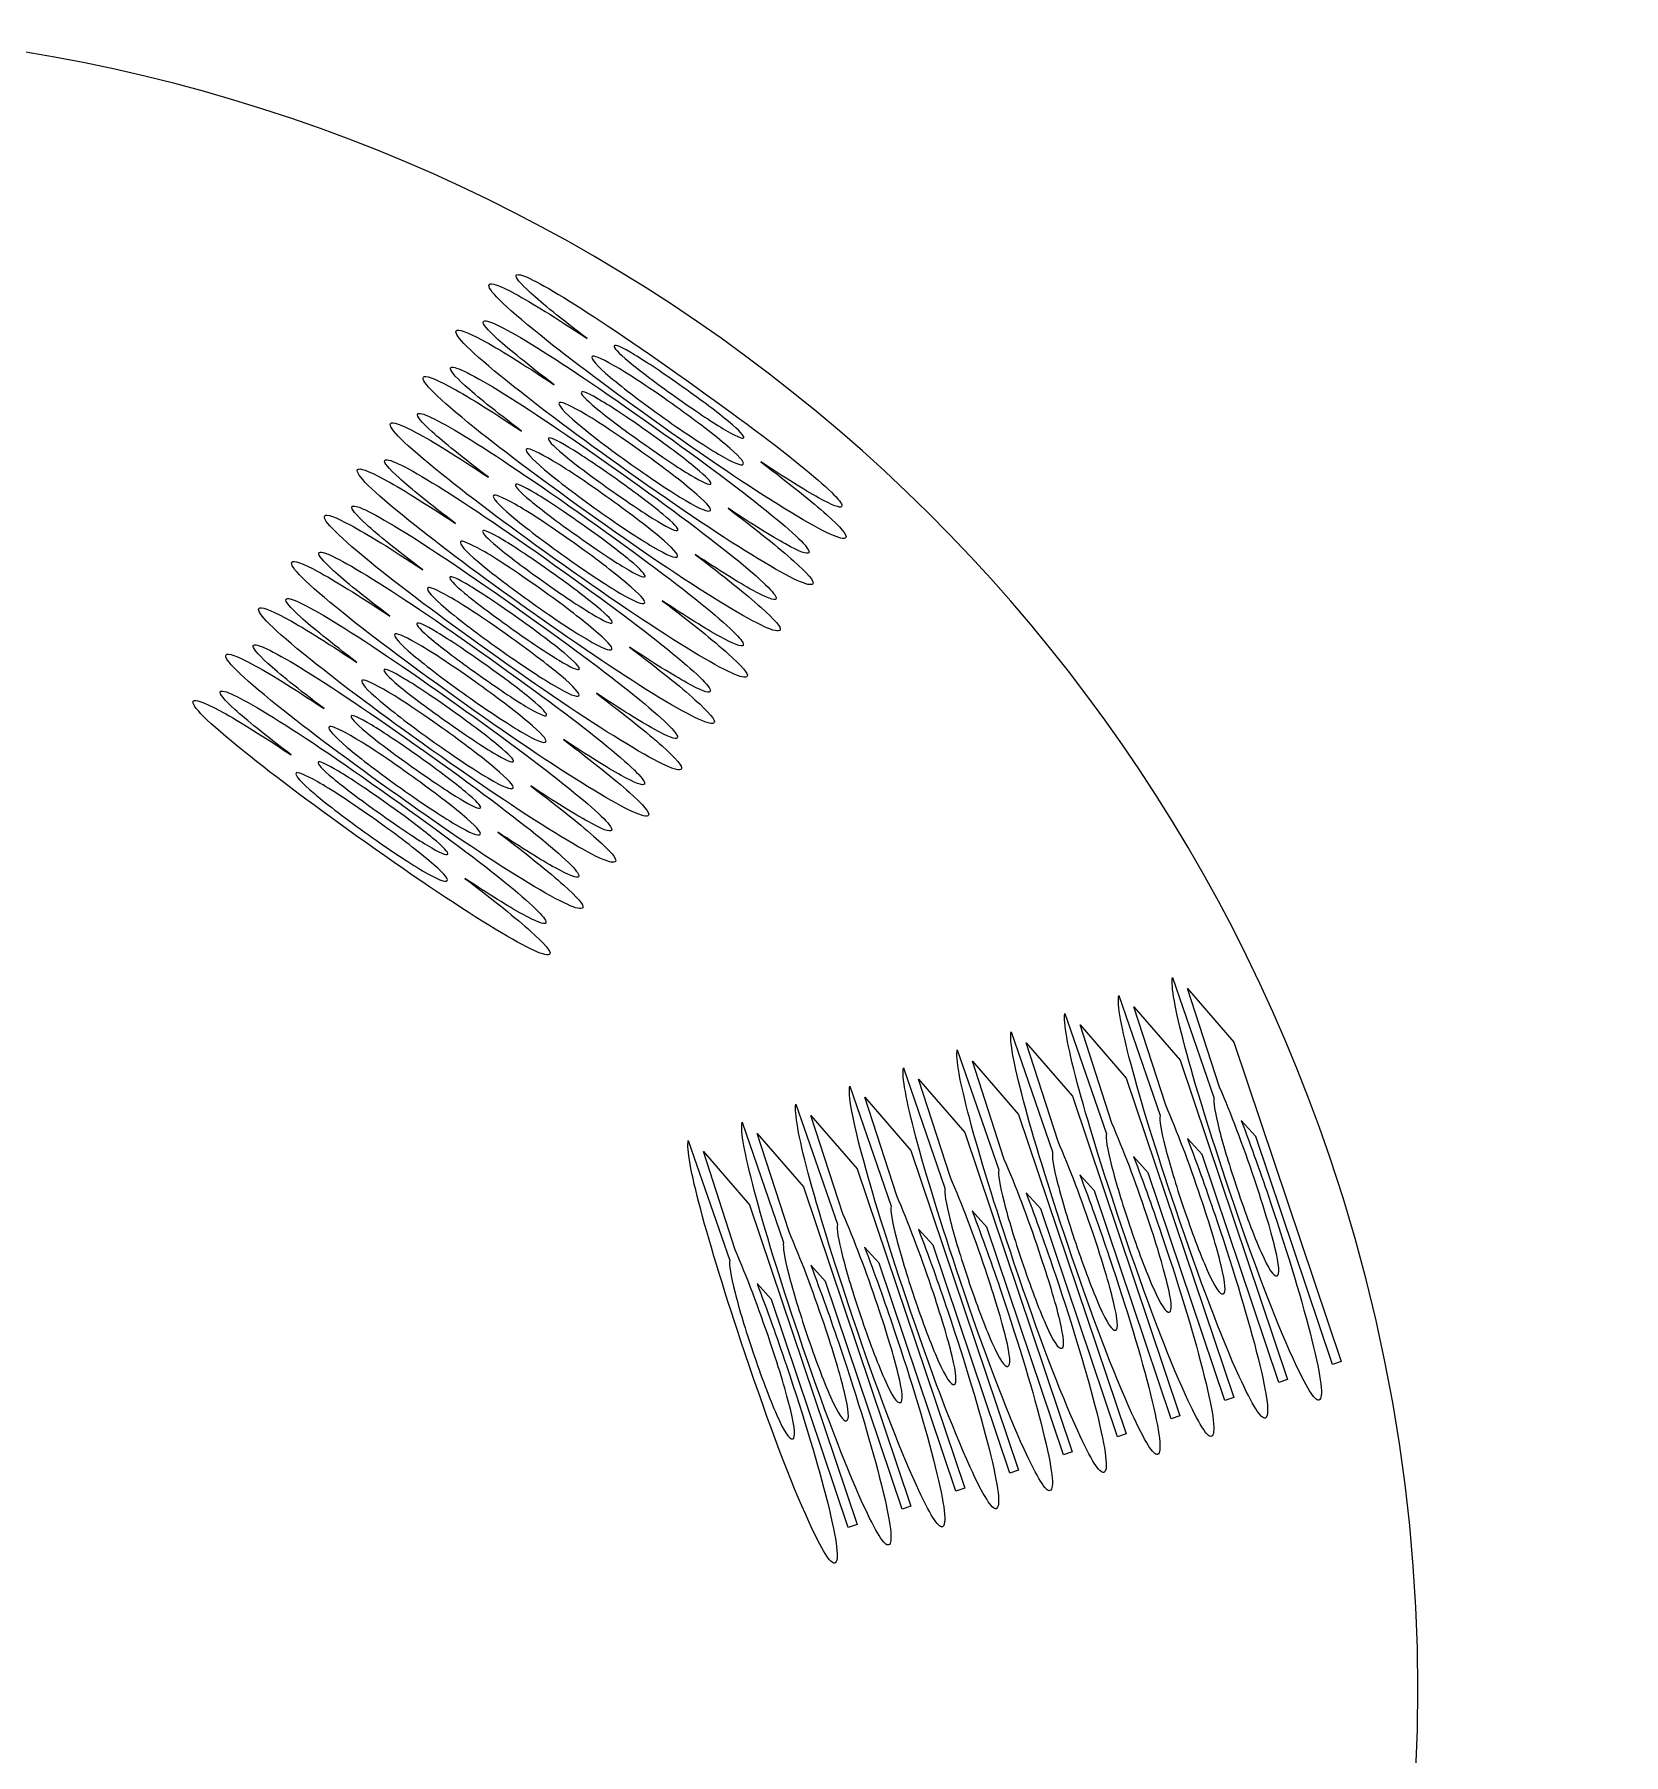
# Model space of a CAD drawing. Extents: x 4.7 to 101.2, y 199.7 to 292.
# Drawn here: x 59.18 to 101.23, y 245.26 to 290.78 of the extents above; entities that cross this region are included whole.
import ezdxf

# ---------------------------------------------------------------- set-up
doc = ezdxf.new("R2010")
doc.units = 0
doc.layers.add('Ebene_1', color=7, linetype='CONTINUOUS')

msp = doc.modelspace()

# ---------------------------------------------------------------- linework, layer by layer
at = {"layer": 'Ebene_1', "color": 7}
for points in [[(73.806387, 282.732845)], [(73.806387, 282.732845)], [(73.937274, 282.253966)], [(73.937274, 282.253966)], [(74.523325, 282.539868)], [(74.523325, 282.539868)], [(72.936162, 281.508306)], [(73.653101, 281.315328)], [(73.06705, 281.029427)], [(72.065937, 280.283766)], [(72.782876, 280.090789)], [(72.196825, 279.804887)], [(71.195713, 279.059227)], [(71.3266, 278.580348)], [(71.912651, 278.86625)], [(70.325488, 277.834687)], [(70.456376, 277.355808)], [(71.042426, 277.64171)], [(69.455263, 276.610148)], [(70.172202, 276.417171)], [(69.586151, 276.131269)], [(68.585038, 275.385608)], [(69.301977, 275.192631)], [(68.715926, 274.906729)], [(67.714814, 274.161069)], [(67.845701, 273.68219)], [(68.431752, 273.968092)], [(66.844589, 272.936529)], [(67.561527, 272.743552)], [(66.975477, 272.45765)], [(65.974364, 271.71199)], [(66.691303, 271.519013)], [(66.105252, 271.233111)], [(89.296504, 265.824207)], [(87.872712, 265.345037)], [(86.44892, 264.865868)], [(85.025128, 264.386698)], [(83.601336, 263.907528)], [(82.177543, 263.428358)], [(80.753751, 262.949188)], [(79.329959, 262.470018)], [(77.906167, 261.990848)], [(76.482375, 261.511679)], [(93.459011, 261.071081)]]:
    msp.add_lwpolyline(points, close=True, dxfattribs=at)
for points in [[(89.296504, 265.824207), (89.296486, 265.824201), (90.394014, 262.647464)], [(89.296486, 265.824201), (90.394014, 262.647464)], [(90.539799, 262.924488), (89.69593, 265.528034), (90.918626, 264.115812), (93.763271, 255.663312), (93.531851, 255.585429), (91.502696, 261.614806), (91.115141, 262.041618)], [(90.539799, 262.924488), (89.69593, 265.528034), (90.918626, 264.115812), (93.763271, 255.663312), (93.531851, 255.585429), (91.502696, 261.614806), (91.115141, 262.041618)], [(87.872694, 265.345031), (88.970222, 262.168294)], [(89.116007, 262.445319), (88.272137, 265.048864), (89.494833, 263.636642), (92.339479, 255.184142), (92.108059, 255.106259), (90.078904, 261.135636), (89.691349, 261.562448)], [(86.448902, 264.865862), (87.54643, 261.689124)], [(87.692214, 261.966149), (86.848345, 264.569694), (88.071041, 263.157472), (90.915686, 254.704972), (90.684267, 254.627089), (88.655111, 260.656466), (88.267557, 261.083278)], [(85.02511, 264.386692), (86.122638, 261.209954)], [(86.268422, 261.486979), (85.424553, 264.090524), (86.647249, 262.678302), (89.491894, 254.225802), (89.260475, 254.147919), (87.231319, 260.177296), (86.843765, 260.604108)], [(83.601318, 263.907522), (84.698845, 260.730784)], [(84.84463, 261.007809), (84.000761, 263.611355), (85.223457, 262.199133), (88.068102, 253.746632), (87.836682, 253.668749), (85.807527, 259.698126), (85.419973, 260.124938)], [(82.177525, 263.428352), (83.275053, 260.251614)], [(83.420838, 260.528639), (82.576969, 263.132185), (83.799665, 261.719963), (86.64431, 253.267462), (86.41289, 253.189579), (84.383735, 259.218956), (83.99618, 259.645768)], [(80.753733, 262.949182), (81.851261, 259.772445)], [(81.997046, 260.049469), (81.153176, 262.653015), (82.375872, 261.240793), (85.220518, 252.788292), (84.989098, 252.710409), (82.959943, 258.739786), (82.572388, 259.166598)], [(79.329941, 262.470012), (80.427469, 259.293275)], [(77.906149, 261.990842), (79.003677, 258.814105)], [(80.573253, 259.570299), (79.729384, 262.173845), (80.95208, 260.761623), (83.796725, 252.309123), (83.565306, 252.23124), (81.53615, 258.260617), (81.148596, 258.687429)], [(76.482357, 261.511673), (77.579884, 258.334935)], [(79.149461, 259.091129), (78.305592, 261.694675), (79.528288, 260.282453), (82.372933, 251.829953), (82.141514, 251.75207), (80.112358, 257.781447), (79.724804, 258.208259)], [(77.725669, 258.61196), (76.8818, 261.215505), (78.104496, 259.803283), (80.949141, 251.350783), (80.717721, 251.2729), (78.688566, 257.302277), (78.301012, 257.729089)]]:
    msp.add_lwpolyline(points, dxfattribs=at)
for points in [[(93.459011, 261.071081), (87.765641, 277.880709), (72.507, 289.60555), (54.79817, 290.778327)], [(72.569366, 282.815607), (71.588951, 283.604803), (71.136768, 284.052906), (71.212816, 284.159918)], [(72.569366, 282.815607), (71.588951, 283.604803), (71.136768, 284.052906), (71.212816, 284.159918)], [(71.212816, 284.159918), (71.254714, 284.218874), (71.485511, 284.136131), (71.905207, 283.911689)], [(71.212816, 284.159918), (71.254714, 284.218874), (71.485511, 284.136131), (71.905207, 283.911689)], [(72.317253, 283.932028), (72.026154, 284.199295), (71.897504, 284.356709), (71.931304, 284.404271)], [(72.317253, 283.932028), (72.026154, 284.199295), (71.897504, 284.356709), (71.931304, 284.404271)], [(71.931304, 284.404271), (71.989044, 284.485519), (72.408548, 284.288429), (73.189817, 283.812999)], [(71.931304, 284.404271), (71.989044, 284.485519), (72.408548, 284.288429), (73.189817, 283.812999)], [(71.905207, 283.911689), (72.325258, 283.687739), (72.958985, 283.294791), (73.806387, 282.732845)], [(71.905207, 283.911689), (72.325258, 283.687739), (72.958985, 283.294791), (73.806387, 282.732845)], [(73.806387, 282.732845), (73.111601, 283.260896), (72.615223, 283.660623), (72.317253, 283.932028)], [(73.806387, 282.732845), (73.111601, 283.260896), (72.615223, 283.660623), (72.317253, 283.932028)], [(73.189817, 283.812999), (73.977606, 283.332936), (75.059651, 282.603866), (76.435955, 281.62579)], [(73.189817, 283.812999), (73.977606, 283.332936), (75.059651, 282.603866), (76.435955, 281.62579)], [(71.447028, 282.707489), (71.155929, 282.974755), (71.02728, 283.13217), (71.06108, 283.179732)], [(71.06108, 283.179732), (71.118819, 283.26098), (71.538324, 283.063889), (72.319592, 282.588459)], [(71.699142, 281.591068), (70.718727, 282.380263), (70.266543, 282.828367), (70.342591, 282.935378)], [(70.342591, 282.935378), (70.384489, 282.994334), (70.615286, 282.911591), (71.034983, 282.687149)], [(71.034983, 282.687149), (71.455034, 282.4632), (72.08876, 282.070252), (72.936162, 281.508306)], [(72.936162, 281.508306), (72.241377, 282.036356), (71.744999, 282.436084), (71.447028, 282.707489)], [(75.772035, 280.422181), (74.467483, 281.349267), (73.399927, 282.147076), (72.569366, 282.815607)], [(75.772035, 280.422181), (74.467483, 281.349267), (73.399927, 282.147076), (72.569366, 282.815607)], [(72.319592, 282.588459), (73.107381, 282.108397), (74.189427, 281.379327), (75.56573, 280.40125)], [(73.937274, 282.253966), (73.896434, 282.196497), (74.056993, 282.014916), (74.418953, 281.709223)], [(73.937274, 282.253966), (73.896434, 282.196497), (74.056993, 282.014916), (74.418953, 281.709223)], [(74.50781, 282.020755), (74.156676, 282.21735), (73.966497, 282.295087), (73.937274, 282.253966)], [(74.50781, 282.020755), (74.156676, 282.21735), (73.966497, 282.295087), (73.937274, 282.253966)], [(74.523325, 282.539868), (74.493752, 282.498254), (74.623976, 282.356871), (74.913998, 282.115719)], [(74.523325, 282.539868), (74.493752, 282.498254), (74.623976, 282.356871), (74.913998, 282.115719)], [(75.060036, 282.300497), (74.730043, 282.499217), (74.55114, 282.579007), (74.523325, 282.539868)], [(75.060036, 282.300497), (74.730043, 282.499217), (74.55114, 282.579007), (74.523325, 282.539868)], [(76.347539, 281.439209), (75.819194, 281.81468), (75.390027, 282.101776), (75.060036, 282.300497)], [(76.347539, 281.439209), (75.819194, 281.81468), (75.390027, 282.101776), (75.060036, 282.300497)], [(69.472366, 281.710839), (69.514264, 281.769795), (69.745061, 281.687052), (70.164758, 281.46261)], [(70.576804, 281.482949), (70.285704, 281.750216), (70.157055, 281.90763), (70.190855, 281.955192)], [(70.190855, 281.955192), (70.248595, 282.03644), (70.668099, 281.83935), (71.449368, 281.36392)], [(76.052064, 281.00273), (75.380219, 281.480179), (74.865468, 281.819521), (74.50781, 282.020755)], [(76.052064, 281.00273), (75.380219, 281.480179), (74.865468, 281.819521), (74.50781, 282.020755)], [(74.913998, 282.115719), (75.210544, 281.869935), (75.616465, 281.563943), (76.131763, 281.197745)], [(74.913998, 282.115719), (75.210544, 281.869935), (75.616465, 281.563943), (76.131763, 281.197745)], [(70.828917, 280.366528), (69.848502, 281.155724), (69.396318, 281.603827), (69.472366, 281.710839)], [(70.164758, 281.46261), (70.584809, 281.23866), (71.218535, 280.845712), (72.065937, 280.283766)], [(72.065937, 280.283766), (71.371152, 280.811817), (70.874774, 281.211544), (70.576804, 281.482949)], [(71.449368, 281.36392), (72.237156, 280.883857), (73.319202, 280.154787), (74.695505, 279.176711)], [(74.901811, 279.197642), (73.597259, 280.124728), (72.529702, 280.922536), (71.699142, 281.591068)], [(73.653101, 281.315328), (73.623527, 281.273714), (73.753752, 281.132331), (74.043773, 280.89118)], [(74.189811, 281.075958), (73.859819, 281.274678), (73.680915, 281.354468), (73.653101, 281.315328)], [(74.418953, 281.709223), (74.78743, 281.398895), (75.261933, 281.037454), (75.84246, 280.6249)], [(74.418953, 281.709223), (74.78743, 281.398895), (75.261933, 281.037454), (75.84246, 280.6249)], [(77.545209, 280.534397), (77.255538, 280.776042), (76.856314, 281.077646), (76.347539, 281.439209)], [(77.545209, 280.534397), (77.255538, 280.776042), (76.856314, 281.077646), (76.347539, 281.439209)], [(76.435955, 281.62579), (77.799214, 280.656983), (78.837066, 279.879538), (79.549509, 279.293454)], [(76.435955, 281.62579), (77.799214, 280.656983), (78.837066, 279.879538), (79.549509, 279.293454)], [(73.06705, 281.029427), (73.026209, 280.971957), (73.186768, 280.790376), (73.548728, 280.484683)], [(73.637586, 280.796216), (73.286451, 280.992811), (73.096273, 281.070548), (73.06705, 281.029427)], [(74.043773, 280.89118), (74.340319, 280.645395), (74.74624, 280.339404), (75.261538, 279.973205)], [(75.477314, 280.21467), (74.94897, 280.59014), (74.519802, 280.877236), (74.189811, 281.075958)], [(77.457062, 279.933799), (77.100924, 280.233865), (76.632591, 280.590175), (76.052064, 281.00273)], [(77.457062, 279.933799), (77.100924, 280.233865), (76.632591, 280.590175), (76.052064, 281.00273)], [(76.131763, 281.197745), (76.653585, 280.826909), (77.079316, 280.541883), (77.408955, 280.342667)], [(76.131763, 281.197745), (76.653585, 280.826909), (77.079316, 280.541883), (77.408955, 280.342667)], [(69.958692, 279.141989), (68.978277, 279.931184), (68.526094, 280.379288), (68.602142, 280.486299)], [(68.602142, 280.486299), (68.644039, 280.545256), (68.874837, 280.462513), (69.294533, 280.23807)], [(69.706579, 280.25841), (69.41548, 280.525676), (69.28683, 280.683091), (69.32063, 280.730653)], [(69.32063, 280.730653), (69.37837, 280.811901), (69.797874, 280.61481), (70.579143, 280.13938)], [(73.548728, 280.484683), (73.917206, 280.174356), (74.391708, 279.812914), (74.972235, 279.40036)], [(75.18184, 279.77819), (74.509994, 280.25564), (73.995243, 280.594982), (73.637586, 280.796216)], [(75.56573, 280.40125), (76.928989, 279.432444), (77.966841, 278.654998), (78.679285, 278.068914)], [(79.204852, 278.124674), (78.318702, 278.659727), (77.17443, 279.425563), (75.772035, 280.422181)], [(79.204852, 278.124674), (78.318702, 278.659727), (77.17443, 279.425563), (75.772035, 280.422181)], [(75.84246, 280.6249), (76.40994, 280.221617), (76.890493, 279.903225), (77.284119, 279.669722)], [(75.84246, 280.6249), (76.40994, 280.221617), (76.890493, 279.903225), (77.284119, 279.669722)], [(77.948306, 280.107012), (77.976119, 280.146149), (77.841753, 280.288611), (77.545209, 280.534397)], [(77.948306, 280.107012), (77.976119, 280.146149), (77.841753, 280.288611), (77.545209, 280.534397)], [(69.294533, 280.23807), (69.714584, 280.014121), (70.348311, 279.621173), (71.195713, 279.059227)], [(71.195713, 279.059227), (70.500927, 279.587277), (70.004549, 279.987005), (69.706579, 280.25841)], [(70.579143, 280.13938), (71.366931, 279.659318), (72.448977, 278.930248), (73.825281, 277.952171)], [(74.031586, 277.973102), (72.727034, 278.900188), (71.659478, 279.697997), (70.828917, 280.366528)], [(72.782876, 280.090789), (72.753303, 280.049175), (72.883527, 279.907792), (73.173549, 279.66664)], [(73.319586, 279.851419), (72.989594, 280.050138), (72.81069, 280.129928), (72.782876, 280.090789)], [(75.261538, 279.973205), (75.78336, 279.60237), (76.209091, 279.317344), (76.53873, 279.118127)], [(76.674985, 279.309858), (76.385313, 279.551502), (75.986089, 279.853106), (75.477314, 280.21467)], [(77.408955, 280.342667), (77.738947, 280.143947), (77.918731, 280.065395), (77.948306, 280.107012)], [(77.408955, 280.342667), (77.738947, 280.143947), (77.918731, 280.065395), (77.948306, 280.107012)], [(68.836354, 279.03387), (68.545255, 279.301137), (68.416605, 279.458551), (68.450406, 279.506113)], [(68.450406, 279.506113), (68.508145, 279.587362), (68.927649, 279.390271), (69.708918, 278.914841)], [(72.196825, 279.804887), (72.155984, 279.747418), (72.316544, 279.565837), (72.678503, 279.260144)], [(72.767361, 279.571676), (72.416227, 279.768271), (72.226048, 279.846008), (72.196825, 279.804887)], [(74.311615, 278.553651), (73.63977, 279.0311), (73.125018, 279.370442), (72.767361, 279.571676)], [(73.173549, 279.66664), (73.470094, 279.420856), (73.876016, 279.114864), (74.391313, 278.748666)], [(74.607089, 278.99013), (74.078745, 279.365601), (73.649577, 279.652697), (73.319586, 279.851419)], [(76.586838, 278.70926), (76.230699, 279.009326), (75.762367, 279.365636), (75.18184, 279.77819)], [(77.284119, 279.669722), (77.678099, 279.436713), (77.895862, 279.349439), (77.937408, 279.4079)], [(77.284119, 279.669722), (77.678099, 279.436713), (77.895862, 279.349439), (77.937408, 279.4079)], [(77.937408, 279.4079), (77.973672, 279.458929), (77.813557, 279.634229), (77.457062, 279.933799)], [(77.937408, 279.4079), (77.973672, 279.458929), (77.813557, 279.634229), (77.457062, 279.933799)], [(69.088468, 277.917449), (68.108052, 278.706645), (67.655869, 279.154748), (67.731917, 279.26176)], [(67.731917, 279.26176), (67.773815, 279.320716), (68.004612, 279.237973), (68.424308, 279.013531)], [(70.325488, 277.834687), (69.630702, 278.362738), (69.134324, 278.762465), (68.836354, 279.03387)], [(73.161361, 276.748563), (71.856809, 277.675649), (70.789253, 278.473457), (69.958692, 279.141989)], [(72.678503, 279.260144), (73.046981, 278.949816), (73.521483, 278.588375), (74.10201, 278.175821)], [(74.695505, 279.176711), (76.058765, 278.207904), (77.096616, 277.430459), (77.80906, 276.844375)], [(78.334628, 276.900135), (77.448478, 277.435188), (76.304205, 278.201023), (74.901811, 279.197642)], [(74.972235, 279.40036), (75.539715, 278.997078), (76.020268, 278.678685), (76.413894, 278.445183)], [(76.53873, 279.118127), (76.868723, 278.919408), (77.048506, 278.840856), (77.078081, 278.882472)], [(77.078081, 278.882472), (77.105894, 278.921609), (76.971529, 279.064071), (76.674985, 279.309858)], [(79.926677, 278.518764), (79.553158, 278.725304), (79.045911, 279.040671), (78.404936, 279.464865)], [(78.404936, 279.464865), (79.183463, 278.875064), (79.761645, 278.410864), (80.139483, 278.072263)], [(79.926677, 278.518764), (79.553158, 278.725304), (79.045911, 279.040671), (78.404936, 279.464865)], [(78.404936, 279.464865), (79.183463, 278.875064), (79.761645, 278.410864), (80.139483, 278.072263)], [(79.549509, 279.293454), (80.268478, 278.702733), (80.599093, 278.366748), (80.541353, 278.2855)], [(79.549509, 279.293454), (80.268478, 278.702733), (80.599093, 278.366748), (80.541353, 278.2855)], [(68.424308, 279.013531), (68.84436, 278.789581), (69.478086, 278.396633), (70.325488, 277.834687)], [(69.708918, 278.914841), (70.496707, 278.434778), (71.578753, 277.705708), (72.955056, 276.727632)], [(71.3266, 278.580348), (71.285759, 278.522878), (71.446319, 278.341297), (71.808279, 278.035604)], [(71.897136, 278.347137), (71.546002, 278.543732), (71.355823, 278.621469), (71.3266, 278.580348)], [(71.912651, 278.86625), (71.883078, 278.824635), (72.013302, 278.683253), (72.303324, 278.442101)], [(72.449361, 278.626879), (72.119369, 278.825599), (71.940466, 278.905389), (71.912651, 278.86625)], [(73.736865, 277.765591), (73.20852, 278.141061), (72.779352, 278.428157), (72.449361, 278.626879)], [(74.391313, 278.748666), (74.913136, 278.37783), (75.338866, 278.092804), (75.668506, 277.893588)], [(75.80476, 278.085318), (75.515088, 278.326963), (75.115865, 278.628567), (74.607089, 278.99013)], [(77.067183, 278.183361), (77.103447, 278.234389), (76.943332, 278.409689), (76.586838, 278.70926)], [(67.966129, 277.809331), (67.67503, 278.076597), (67.546381, 278.234012), (67.580181, 278.281574)], [(67.580181, 278.281574), (67.63792, 278.362822), (68.057425, 278.165731), (68.838694, 277.690302)], [(73.44139, 277.329111), (72.769545, 277.806561), (72.254794, 278.145903), (71.897136, 278.347137)], [(72.303324, 278.442101), (72.59987, 278.196317), (73.005791, 277.890325), (73.521089, 277.524126)], [(74.10201, 278.175821), (74.66949, 277.772538), (75.150043, 277.454146), (75.543669, 277.220643)], [(75.716613, 277.48472), (75.360475, 277.784786), (74.892142, 278.141096), (74.311615, 278.553651)], [(76.413894, 278.445183), (76.807874, 278.212173), (77.025638, 278.124899), (77.067183, 278.183361)], [(79.056452, 277.294224), (78.682934, 277.500764), (78.175686, 277.816131), (77.534711, 278.240325)], [(77.534711, 278.240325), (78.313238, 277.650525), (78.891421, 277.186324), (79.269258, 276.847723)], [(80.651069, 277.466001), (80.579598, 277.365431), (80.097526, 277.584989), (79.204852, 278.124674)], [(80.651069, 277.466001), (80.579598, 277.365431), (80.097526, 277.584989), (79.204852, 278.124674)], [(80.541353, 278.2855), (80.505441, 278.234966), (80.300549, 278.31272), (79.926677, 278.518764)], [(80.541353, 278.2855), (80.505441, 278.234966), (80.300549, 278.31272), (79.926677, 278.518764)], [(68.218243, 276.69291), (67.237828, 277.482106), (66.785644, 277.930209), (66.861692, 278.03722)], [(66.861692, 278.03722), (66.90359, 278.096177), (67.134387, 278.013434), (67.554084, 277.788991)], [(67.554084, 277.788991), (67.974135, 277.565042), (68.607861, 277.172094), (69.455263, 276.610148)], [(69.455263, 276.610148), (68.760478, 277.138198), (68.2641, 277.537926), (67.966129, 277.809331)], [(68.838694, 277.690302), (69.626482, 277.210239), (70.708528, 276.481169), (72.084831, 275.503092)], [(72.291136, 275.524023), (70.986585, 276.451109), (69.919028, 277.248918), (69.088468, 277.917449)], [(71.579137, 277.40234), (71.249144, 277.601059), (71.070241, 277.680849), (71.042426, 277.64171)], [(71.808279, 278.035604), (72.176756, 277.725277), (72.651259, 277.363836), (73.231786, 276.951281)], [(74.934535, 276.860779), (74.644863, 277.102423), (74.24564, 277.404027), (73.736865, 277.765591)], [(73.825281, 277.952171), (75.18854, 276.983365), (76.226391, 276.20592), (76.938835, 275.619835)], [(77.464403, 275.675595), (76.578253, 276.210648), (75.433981, 276.976484), (74.031586, 277.973102)], [(75.668506, 277.893588), (75.998498, 277.694868), (76.178282, 277.616316), (76.207856, 277.657933)], [(76.207856, 277.657933), (76.235669, 277.69707), (76.101304, 277.839532), (75.80476, 278.085318)], [(78.679285, 278.068914), (79.398253, 277.478193), (79.728868, 277.142208), (79.671128, 277.06096)], [(80.139483, 278.072263), (80.523845, 277.729025), (80.694374, 277.526938), (80.651069, 277.466001)], [(80.139483, 278.072263), (80.523845, 277.729025), (80.694374, 277.526938), (80.651069, 277.466001)], [(70.456376, 277.355808), (70.415535, 277.298339), (70.576094, 277.116758), (70.938054, 276.811065)], [(71.026911, 277.122597), (70.675777, 277.319192), (70.485599, 277.396929), (70.456376, 277.355808)], [(71.042426, 277.64171), (71.012853, 277.600096), (71.143077, 277.458713), (71.433099, 277.217562)], [(71.433099, 277.217562), (71.729645, 276.971777), (72.135566, 276.665785), (72.650864, 276.299587)], [(72.86664, 276.541051), (72.338295, 276.916522), (71.909128, 277.203618), (71.579137, 277.40234)], [(74.846388, 276.260181), (74.49025, 276.560247), (74.021917, 276.916557), (73.44139, 277.329111)], [(73.521089, 277.524126), (74.042911, 277.153291), (74.468642, 276.868265), (74.798281, 276.669048)], [(75.543669, 277.220643), (75.93765, 276.987634), (76.155413, 276.90036), (76.196959, 276.958821)], [(76.196959, 276.958821), (76.233223, 277.00985), (76.073107, 277.18515), (75.716613, 277.48472)], [(79.671128, 277.06096), (79.635216, 277.010426), (79.430324, 277.088181), (79.056452, 277.294224)], [(67.348018, 275.468371), (66.367603, 276.257566), (65.91542, 276.705669), (65.991468, 276.812681)], [(65.991468, 276.812681), (66.033365, 276.871637), (66.264162, 276.788894), (66.683859, 276.564452)], [(67.095905, 276.584791), (66.804806, 276.852058), (66.676156, 277.009472), (66.709956, 277.057034)], [(66.709956, 277.057034), (66.767696, 277.138283), (67.1872, 276.941192), (67.968469, 276.465762)], [(70.938054, 276.811065), (71.306532, 276.500737), (71.781034, 276.139296), (72.361561, 275.726742)], [(72.571165, 276.104572), (71.89932, 276.582021), (71.384569, 276.921363), (71.026911, 277.122597)], [(73.231786, 276.951281), (73.799266, 276.547999), (74.279819, 276.229606), (74.673445, 275.996104)], [(75.337632, 276.433393), (75.365445, 276.47253), (75.231079, 276.614992), (74.934535, 276.860779)], [(78.186228, 276.069685), (77.812709, 276.276225), (77.305462, 276.591592), (76.664486, 277.015786)], [(76.664486, 277.015786), (77.443014, 276.425986), (78.021196, 275.961785), (78.399033, 275.623184)], [(77.80906, 276.844375), (78.528029, 276.253654), (78.858643, 275.917669), (78.800904, 275.836421)], [(79.780844, 276.241462), (79.709373, 276.140891), (79.227301, 276.360449), (78.334628, 276.900135)], [(79.269258, 276.847723), (79.65362, 276.504485), (79.824149, 276.302398), (79.780844, 276.241462)], [(66.683859, 276.564452), (67.10391, 276.340502), (67.737637, 275.947554), (68.585038, 275.385608)], [(68.585038, 275.385608), (67.890253, 275.913659), (67.393875, 276.313387), (67.095905, 276.584791)], [(67.968469, 276.465762), (68.756257, 275.985699), (69.838303, 275.25663), (71.214607, 274.278553)], [(71.420912, 274.299484), (70.11636, 275.22657), (69.048804, 276.024378), (68.218243, 276.69291)], [(70.172202, 276.417171), (70.142628, 276.375556), (70.272853, 276.234174), (70.562875, 275.993022)], [(70.708912, 276.1778), (70.37892, 276.37652), (70.200016, 276.45631), (70.172202, 276.417171)], [(72.650864, 276.299587), (73.172686, 275.928751), (73.598417, 275.643725), (73.928056, 275.444509)], [(74.06431, 275.636239), (73.774639, 275.877884), (73.375415, 276.179488), (72.86664, 276.541051)], [(72.955056, 276.727632), (74.318315, 275.758825), (75.356167, 274.98138), (76.068611, 274.395296)], [(76.594178, 274.451056), (75.708028, 274.986109), (74.563756, 275.751944), (73.161361, 276.748563)], [(74.798281, 276.669048), (75.128273, 276.470329), (75.308057, 276.391777), (75.337632, 276.433393)], [(65.839731, 275.832495), (65.897471, 275.913743), (66.316975, 275.716652), (67.098244, 275.241223)], [(69.586151, 276.131269), (69.54531, 276.073799), (69.705869, 275.892218), (70.067829, 275.586525)], [(70.156687, 275.898058), (69.805552, 276.094653), (69.615374, 276.17239), (69.586151, 276.131269)], [(71.700941, 274.880032), (71.029096, 275.357482), (70.514344, 275.696824), (70.156687, 275.898058)], [(70.562875, 275.993022), (70.85942, 275.747238), (71.265342, 275.441246), (71.780639, 275.075047)], [(71.996415, 275.316512), (71.468071, 275.691982), (71.038903, 275.979079), (70.708912, 276.1778)], [(73.976164, 275.035641), (73.620025, 275.335707), (73.151692, 275.692017), (72.571165, 276.104572)], [(74.673445, 275.996104), (75.067425, 275.763094), (75.285188, 275.67582), (75.326734, 275.734282)], [(75.326734, 275.734282), (75.362998, 275.78531), (75.202883, 275.96061), (74.846388, 276.260181)], [(78.800904, 275.836421), (78.764992, 275.785887), (78.5601, 275.863641), (78.186228, 276.069685)], [(66.477793, 274.243831), (65.497378, 275.033027), (65.045195, 275.48113), (65.121243, 275.588141)], [(65.121243, 275.588141), (65.163141, 275.647098), (65.393938, 275.564355), (65.813634, 275.339912)], [(66.22568, 275.360252), (65.934581, 275.627518), (65.805931, 275.784933), (65.839731, 275.832495)], [(70.550687, 273.074944), (69.246135, 274.00203), (68.178579, 274.799839), (67.348018, 275.468371)], [(70.067829, 275.586525), (70.436307, 275.276198), (70.910809, 274.914757), (71.491336, 274.502202)], [(72.084831, 275.503092), (73.448091, 274.534286), (74.485942, 273.756841), (75.198386, 273.170756)], [(75.723953, 273.226516), (74.837804, 273.761569), (73.693531, 274.527405), (72.291136, 275.524023)], [(72.361561, 275.726742), (72.929041, 275.323459), (73.409594, 275.005067), (73.80322, 274.771564)], [(73.928056, 275.444509), (74.258049, 275.245789), (74.437832, 275.167237), (74.467407, 275.208854)], [(74.467407, 275.208854), (74.49522, 275.247991), (74.360854, 275.390453), (74.06431, 275.636239)], [(77.316003, 274.845145), (76.942484, 275.051685), (76.435237, 275.367052), (75.794262, 275.791246)], [(75.794262, 275.791246), (76.572789, 275.201446), (77.150971, 274.737245), (77.528809, 274.398644)], [(76.938835, 275.619835), (77.657804, 275.029114), (77.988419, 274.693129), (77.930679, 274.611881)], [(78.91062, 275.016923), (78.839149, 274.916352), (78.357076, 275.13591), (77.464403, 275.675595)], [(78.399033, 275.623184), (78.783396, 275.279946), (78.953924, 275.077859), (78.91062, 275.016923)], [(65.813634, 275.339912), (66.233685, 275.115963), (66.867412, 274.723015), (67.714814, 274.161069)], [(67.714814, 274.161069), (67.020028, 274.689119), (66.52365, 275.088847), (66.22568, 275.360252)], [(67.098244, 275.241223), (67.886032, 274.76116), (68.968078, 274.03209), (70.344382, 273.054014)], [(69.286462, 274.673518), (68.935328, 274.870114), (68.745149, 274.94785), (68.715926, 274.906729)], [(69.301977, 275.192631), (69.272404, 275.151017), (69.402628, 275.009634), (69.69265, 274.768483)], [(69.838687, 274.953261), (69.508695, 275.15198), (69.329791, 275.23177), (69.301977, 275.192631)], [(71.12619, 274.091972), (70.597846, 274.467443), (70.168678, 274.754539), (69.838687, 274.953261)], [(71.780639, 275.075047), (72.302461, 274.704212), (72.728192, 274.419186), (73.057831, 274.219969)], [(73.194086, 274.4117), (72.904414, 274.653344), (72.505191, 274.954948), (71.996415, 275.316512)], [(74.456509, 274.509742), (74.492773, 274.560771), (74.332658, 274.736071), (73.976164, 275.035641)], [(65.355455, 274.135712), (65.064356, 274.402979), (64.935707, 274.560393), (64.969507, 274.607955)], [(64.969507, 274.607955), (65.027246, 274.689204), (65.44675, 274.492113), (66.228019, 274.016683)], [(68.715926, 274.906729), (68.675085, 274.84926), (68.835645, 274.667679), (69.197604, 274.361986)], [(70.830716, 273.655493), (70.158871, 274.132943), (69.64412, 274.472284), (69.286462, 274.673518)], [(69.69265, 274.768483), (69.989195, 274.522698), (70.395117, 274.216707), (70.910414, 273.850508)], [(71.491336, 274.502202), (72.058816, 274.09892), (72.539369, 273.780528), (72.932995, 273.547025)], [(73.105939, 273.811102), (72.7498, 274.111168), (72.281468, 274.467478), (71.700941, 274.880032)], [(73.80322, 274.771564), (74.1972, 274.538555), (74.414963, 274.451281), (74.456509, 274.509742)], [(76.445778, 273.620606), (76.072259, 273.827146), (75.565012, 274.142513), (74.924037, 274.566707)], [(74.924037, 274.566707), (75.702564, 273.976907), (76.280747, 273.512706), (76.658584, 273.174105)], [(77.930679, 274.611881), (77.894767, 274.561347), (77.689875, 274.639102), (77.316003, 274.845145)], [(65.607569, 273.019292), (64.627154, 273.808487), (64.17497, 274.25659), (64.251018, 274.363602)], [(64.251018, 274.363602), (64.292916, 274.422558), (64.523713, 274.339815), (64.94341, 274.115373)], [(64.94341, 274.115373), (65.363461, 273.891423), (65.997187, 273.498476), (66.844589, 272.936529)], [(66.844589, 272.936529), (66.149803, 273.46458), (65.653426, 273.864308), (65.355455, 274.135712)], [(69.680462, 271.850405), (68.37591, 272.777491), (67.308354, 273.575299), (66.477793, 274.243831)], [(69.197604, 274.361986), (69.566082, 274.051658), (70.040585, 273.690217), (70.621112, 273.277663)], [(72.323861, 273.18716), (72.034189, 273.428805), (71.634966, 273.730409), (71.12619, 274.091972)], [(71.214607, 274.278553), (72.577866, 273.309746), (73.615717, 272.532301), (74.328161, 271.946217)], [(74.853729, 272.001977), (73.967579, 272.53703), (72.823306, 273.302865), (71.420912, 274.299484)], [(73.057831, 274.219969), (73.387824, 274.02125), (73.567607, 273.942698), (73.597182, 273.984314)], [(73.597182, 273.984314), (73.624995, 274.023451), (73.49063, 274.165913), (73.194086, 274.4117)], [(76.068611, 274.395296), (76.787579, 273.804575), (77.118194, 273.46859), (77.060454, 273.387342)], [(78.040395, 273.792383), (77.968924, 273.691812), (77.486852, 273.91137), (76.594178, 274.451056)], [(77.528809, 274.398644), (77.913171, 274.055406), (78.0837, 273.853319), (78.040395, 273.792383)], [(66.228019, 274.016683), (67.015808, 273.53662), (68.097854, 272.807551), (69.474157, 271.829474)], [(67.845701, 273.68219), (67.804861, 273.62472), (67.96542, 273.443139), (68.32738, 273.137447)], [(68.416237, 273.448979), (68.065103, 273.645574), (67.874924, 273.723311), (67.845701, 273.68219)], [(68.431752, 273.968092), (68.402179, 273.926477), (68.532403, 273.785095), (68.822425, 273.543943)], [(68.968463, 273.728721), (68.63847, 273.927441), (68.459567, 274.007231), (68.431752, 273.968092)], [(70.255966, 272.867433), (69.727621, 273.242903), (69.298454, 273.53), (68.968463, 273.728721)], [(72.235714, 272.586563), (71.879576, 272.886628), (71.411243, 273.242938), (70.830716, 273.655493)], [(70.910414, 273.850508), (71.432237, 273.479672), (71.857968, 273.194646), (72.187607, 272.99543)], [(73.586285, 273.285203), (73.622548, 273.336231), (73.462433, 273.511531), (73.105939, 273.811102)], [(77.060454, 273.387342), (77.024542, 273.336808), (76.81965, 273.414563), (76.445778, 273.620606)], [(64.737344, 271.794752), (63.756929, 272.583948), (63.304745, 273.032051), (63.380793, 273.139062)], [(63.380793, 273.139062), (63.422691, 273.198019), (63.653488, 273.115276), (64.073185, 272.890833)], [(64.485231, 272.911173), (64.194131, 273.17844), (64.065482, 273.335854), (64.099282, 273.383416)], [(64.099282, 273.383416), (64.157021, 273.464664), (64.576526, 273.267573), (65.357795, 272.792144)], [(68.32738, 273.137447), (68.695857, 272.827119), (69.17036, 272.465678), (69.750887, 272.053123)], [(69.960491, 272.430953), (69.288646, 272.908403), (68.773895, 273.247745), (68.416237, 273.448979)], [(68.822425, 273.543943), (69.118971, 273.298159), (69.524892, 272.992167), (70.04019, 272.625968)], [(70.621112, 273.277663), (71.188592, 272.874381), (71.669145, 272.555988), (72.06277, 272.322485)], [(72.726957, 272.759775), (72.75477, 272.798912), (72.620405, 272.941374), (72.323861, 273.18716)], [(72.932995, 273.547025), (73.326976, 273.314015), (73.544739, 273.226741), (73.586285, 273.285203)], [(75.575553, 272.396066), (75.202035, 272.602606), (74.694788, 272.917973), (74.053812, 273.342167)], [(74.053812, 273.342167), (74.832339, 272.752367), (75.410522, 272.288167), (75.788359, 271.949565)], [(75.198386, 273.170756), (75.917355, 272.580035), (76.247969, 272.244051), (76.19023, 272.162802)], [(77.17017, 272.567844), (77.098699, 272.467273), (76.616627, 272.686831), (75.723953, 273.226516)], [(76.658584, 273.174105), (77.042946, 272.830867), (77.213475, 272.62878), (77.17017, 272.567844)], [(64.073185, 272.890833), (64.493236, 272.666884), (65.126962, 272.273936), (65.974364, 271.71199)], [(65.974364, 271.71199), (65.279579, 272.24004), (64.783201, 272.639768), (64.485231, 272.911173)], [(65.357795, 272.792144), (66.145583, 272.312081), (67.227629, 271.583011), (68.603932, 270.604935)], [(68.810238, 270.625865), (67.505686, 271.552951), (66.438129, 272.35076), (65.607569, 273.019292)], [(67.561527, 272.743552), (67.531954, 272.701938), (67.662179, 272.560555), (67.9522, 272.319404)], [(68.098238, 272.504182), (67.768245, 272.702901), (67.589342, 272.782691), (67.561527, 272.743552)], [(71.453636, 271.962621), (71.163965, 272.204265), (70.764741, 272.505869), (70.255966, 272.867433)], [(70.344382, 273.054014), (71.707641, 272.085207), (72.745493, 271.307762), (73.457936, 270.721677)], [(73.983504, 270.777437), (73.097354, 271.31249), (71.953082, 272.078326), (70.550687, 273.074944)], [(72.187607, 272.99543), (72.517599, 272.79671), (72.697383, 272.718159), (72.726957, 272.759775)], [(66.975477, 272.45765), (66.934636, 272.400181), (67.095195, 272.2186), (67.457155, 271.912907)], [(67.546013, 272.22444), (67.194878, 272.421035), (67.0047, 272.498772), (66.975477, 272.45765)], [(69.090266, 271.206414), (68.418421, 271.683864), (67.90367, 272.023206), (67.546013, 272.22444)], [(67.9522, 272.319404), (68.248746, 272.073619), (68.654667, 271.767628), (69.169965, 271.401429)], [(69.385741, 271.642894), (68.857397, 272.018364), (68.428229, 272.30546), (68.098238, 272.504182)], [(71.365489, 271.362023), (71.009351, 271.662089), (70.541018, 272.018399), (69.960491, 272.430953)], [(70.04019, 272.625968), (70.562012, 272.255133), (70.987743, 271.970107), (71.317382, 271.77089)], [(72.06277, 272.322485), (72.456751, 272.089476), (72.674514, 272.002202), (72.71606, 272.060663)], [(72.71606, 272.060663), (72.752324, 272.111692), (72.592208, 272.286992), (72.235714, 272.586563)], [(76.19023, 272.162802), (76.154317, 272.112268), (75.949425, 272.190023), (75.575553, 272.396066)], [(67.940013, 269.401326), (66.635461, 270.328412), (65.567905, 271.126221), (64.737344, 271.794752)], [(67.457155, 271.912907), (67.825633, 271.602579), (68.300135, 271.241138), (68.880662, 270.828584)], [(69.474157, 271.829474), (70.837416, 270.860668), (71.875268, 270.083222), (72.587712, 269.497138)], [(73.113279, 269.552898), (72.227129, 270.087951), (71.082857, 270.853786), (69.680462, 271.850405)], [(69.750887, 272.053123), (70.318367, 271.649841), (70.79892, 271.331449), (71.192546, 271.097946)], [(71.317382, 271.77089), (71.647374, 271.572171), (71.827158, 271.493619), (71.856733, 271.535235)], [(71.856733, 271.535235), (71.884546, 271.574372), (71.75018, 271.716834), (71.453636, 271.962621)], [(74.705329, 271.171527), (74.33181, 271.378067), (73.824563, 271.693434), (73.183587, 272.117628)], [(73.183587, 272.117628), (73.962115, 271.527828), (74.540297, 271.063627), (74.918134, 270.725026)], [(74.328161, 271.946217), (75.04713, 271.355496), (75.377744, 271.019511), (75.320005, 270.938263)], [(76.299945, 271.343304), (76.228475, 271.242734), (75.746402, 271.462291), (74.853729, 272.001977)], [(75.788359, 271.949565), (76.172721, 271.606327), (76.34325, 271.40424), (76.299945, 271.343304)], [(66.691303, 271.519013), (66.661729, 271.477399), (66.791954, 271.336016), (67.081976, 271.094864)], [(67.228013, 271.279642), (66.898021, 271.478362), (66.719117, 271.558152), (66.691303, 271.519013)], [(69.169965, 271.401429), (69.691787, 271.030593), (70.117518, 270.745567), (70.447157, 270.546351)], [(70.583411, 270.738081), (70.29374, 270.979726), (69.894516, 271.28133), (69.385741, 271.642894)], [(71.845835, 270.836124), (71.882099, 270.887153), (71.721984, 271.062452), (71.365489, 271.362023)], [(66.105252, 271.233111), (66.064411, 271.175641), (66.22497, 270.99406), (66.58693, 270.688368)], [(66.675788, 270.9999), (66.324654, 271.196495), (66.134475, 271.274232), (66.105252, 271.233111)], [(68.220042, 269.981874), (67.548197, 270.459324), (67.033445, 270.798666), (66.675788, 270.9999)], [(67.081976, 271.094864), (67.378521, 270.84908), (67.784443, 270.543088), (68.29974, 270.17689)], [(68.515516, 270.418354), (67.987172, 270.793825), (67.558004, 271.080921), (67.228013, 271.279642)], [(70.495265, 270.137484), (70.139126, 270.437549), (69.670793, 270.79386), (69.090266, 271.206414)], [(71.192546, 271.097946), (71.586526, 270.864936), (71.804289, 270.777662), (71.845835, 270.836124)], [(73.835104, 269.946987), (73.461585, 270.153527), (72.954338, 270.468894), (72.313363, 270.893088)], [(72.313363, 270.893088), (73.09189, 270.303288), (73.670072, 269.839088), (74.04791, 269.500487)], [(75.320005, 270.938263), (75.284093, 270.887729), (75.079201, 270.965484), (74.705329, 271.171527)], [(66.58693, 270.688368), (66.955408, 270.37804), (67.42991, 270.016599), (68.010437, 269.604044)], [(69.713187, 269.513542), (69.423515, 269.755186), (69.024292, 270.05679), (68.515516, 270.418354)], [(68.603932, 270.604935), (69.967192, 269.636128), (71.005043, 268.858683), (71.717487, 268.272598)], [(72.243055, 268.328359), (71.356905, 268.863411), (70.212632, 269.629247), (68.810238, 270.625865)], [(68.880662, 270.828584), (69.448142, 270.425302), (69.928695, 270.106909), (70.322321, 269.873406)], [(70.447157, 270.546351), (70.77715, 270.347631), (70.956933, 270.26908), (70.986508, 270.310696)], [(70.986508, 270.310696), (71.014321, 270.349833), (70.879956, 270.492295), (70.583411, 270.738081)], [(73.457936, 270.721677), (74.176905, 270.130956), (74.50752, 269.794972), (74.44978, 269.713723)], [(75.429721, 270.118765), (75.35825, 270.018194), (74.876178, 270.237752), (73.983504, 270.777437)], [(74.918134, 270.725026), (75.302497, 270.381788), (75.473025, 270.179701), (75.429721, 270.118765)], [(69.62504, 268.912944), (69.268901, 269.21301), (68.800569, 269.56932), (68.220042, 269.981874)], [(68.29974, 270.17689), (68.821563, 269.806054), (69.247293, 269.521028), (69.576933, 269.321811)], [(70.97561, 269.611584), (71.011874, 269.662613), (70.851759, 269.837913), (70.495265, 270.137484)], [(74.44978, 269.713723), (74.413868, 269.663189), (74.208976, 269.740944), (73.835104, 269.946987)], [(68.010437, 269.604044), (68.577917, 269.200762), (69.05847, 268.88237), (69.452096, 268.648867)], [(70.116283, 269.086156), (70.144096, 269.125294), (70.009731, 269.267755), (69.713187, 269.513542)], [(70.322321, 269.873406), (70.716301, 269.640397), (70.934065, 269.553123), (70.97561, 269.611584)], [(72.964879, 268.722448), (72.59136, 268.928988), (72.084113, 269.244355), (71.443138, 269.668549)], [(71.443138, 269.668549), (72.221665, 269.078749), (72.799848, 268.614548), (73.177685, 268.275947)], [(72.587712, 269.497138), (73.30668, 268.906417), (73.637295, 268.570432), (73.579555, 268.489184)], [(74.559496, 268.894225), (74.488025, 268.793655), (74.005953, 269.013212), (73.113279, 269.552898)], [(74.04791, 269.500487), (74.432272, 269.157249), (74.602801, 268.955161), (74.559496, 268.894225)], [(71.37283, 267.103819), (70.48668, 267.638872), (69.342408, 268.404707), (67.940013, 269.401326)], [(69.576933, 269.321811), (69.906925, 269.123092), (70.086708, 269.04454), (70.116283, 269.086156)], [(69.452096, 268.648867), (69.846077, 268.415857), (70.06384, 268.328583), (70.105386, 268.387045)], [(70.105386, 268.387045), (70.14165, 268.438074), (69.981534, 268.613373), (69.62504, 268.912944)], [(73.579555, 268.489184), (73.543643, 268.43865), (73.338751, 268.516405), (72.964879, 268.722448)], [(72.094655, 267.497908), (71.721136, 267.704448), (71.213889, 268.019815), (70.572913, 268.444009)], [(70.572913, 268.444009), (71.351441, 267.854209), (71.929623, 267.390009), (72.30746, 267.051408)], [(71.717487, 268.272598), (72.436456, 267.681877), (72.76707, 267.345893), (72.709331, 267.264644)], [(73.689271, 267.669686), (73.6178, 267.569115), (73.135728, 267.788673), (72.243055, 268.328359)], [(73.177685, 268.275947), (73.562047, 267.932709), (73.732576, 267.730622), (73.689271, 267.669686)], [(72.709331, 267.264644), (72.673419, 267.21411), (72.468527, 267.291865), (72.094655, 267.497908)], [(72.819047, 266.445146), (72.747576, 266.344576), (72.265503, 266.564133), (71.37283, 267.103819)], [(72.30746, 267.051408), (72.691822, 266.70817), (72.862351, 266.506082), (72.819047, 266.445146)], [(89.624463, 263.996885), (89.361698, 264.989172), (89.252378, 265.598279), (89.296504, 265.824207)], [(89.624463, 263.996885), (89.361698, 264.989172), (89.252378, 265.598279), (89.296504, 265.824207)], [(88.20067, 263.517715), (87.937906, 264.510002), (87.828586, 265.119109), (87.872712, 265.345037)], [(86.776878, 263.038545), (86.514113, 264.030832), (86.404794, 264.639939), (86.44892, 264.865868)], [(85.353086, 262.559376), (85.090321, 263.551662), (84.981002, 264.160769), (85.025128, 264.386698)], [(83.929294, 262.080206), (83.666529, 263.072492), (83.55721, 263.6816), (83.601336, 263.907528)], [(90.795818, 260.199092), (90.277682, 261.738668), (89.88723, 263.004599), (89.624463, 263.996885)], [(90.795818, 260.199092), (90.277682, 261.738668), (89.88723, 263.004599), (89.624463, 263.996885)], [(82.505502, 261.601036), (82.242737, 262.593322), (82.133417, 263.20243), (82.177543, 263.428358)], [(89.372026, 259.719922), (88.853889, 261.259499), (88.463438, 262.52543), (88.20067, 263.517715)], [(81.081709, 261.121866), (80.818945, 262.114152), (80.709625, 262.72326), (80.753751, 262.949188)], [(87.948234, 259.240752), (87.430097, 260.780329), (87.039645, 262.04626), (86.776878, 263.038545)], [(90.394014, 262.647464), (90.368911, 262.537706), (90.415232, 262.253564), (90.532977, 261.795037)], [(90.394014, 262.647464), (90.368911, 262.537706), (90.415232, 262.253564), (90.532977, 261.795037)], [(91.464756, 260.487544), (91.155917, 261.405221), (90.847598, 262.217536), (90.539799, 262.924488)], [(91.464756, 260.487544), (91.155917, 261.405221), (90.847598, 262.217536), (90.539799, 262.924488)], [(79.657917, 260.642696), (79.395152, 261.634983), (79.285833, 262.24409), (79.329959, 262.470018)], [(86.524441, 258.761583), (86.006305, 260.301159), (85.615853, 261.56709), (85.353086, 262.559376)], [(90.040964, 260.008374), (89.732124, 260.926051), (89.423805, 261.738366), (89.116007, 262.445319)], [(78.234125, 260.163526), (77.97136, 261.155813), (77.862041, 261.76492), (77.906167, 261.990848)], [(85.100649, 258.282413), (84.582513, 259.821989), (84.192061, 261.08792), (83.929294, 262.080206)], [(88.617172, 259.529204), (88.308332, 260.446881), (88.000013, 261.259196), (87.692214, 261.966149)], [(88.970222, 262.168294), (88.945119, 262.058536), (88.99144, 261.774394), (89.109185, 261.315867)], [(90.532977, 261.795037), (90.651304, 261.336716), (90.808736, 260.815567), (91.00527, 260.231589)], [(90.532977, 261.795037), (90.651304, 261.336716), (90.808736, 260.815567), (91.00527, 260.231589)], [(91.115141, 262.041618), (91.382635, 261.337991), (91.64145, 260.614555), (91.891586, 259.871309)], [(91.115141, 262.041618), (91.382635, 261.337991), (91.64145, 260.614555), (91.891586, 259.871309)], [(76.810333, 259.684356), (76.547568, 260.676643), (76.438249, 261.28575), (76.482375, 261.511679)], [(83.676857, 257.803243), (83.158721, 259.342819), (82.768269, 260.60875), (82.505502, 261.601036)], [(87.193379, 259.050035), (86.88454, 259.967711), (86.576221, 260.780026), (86.268422, 261.486979)], [(87.54643, 261.689124), (87.521327, 261.579366), (87.567648, 261.295224), (87.685393, 260.836697)], [(89.109185, 261.315867), (89.227512, 260.857546), (89.384943, 260.336397), (89.581478, 259.752419)], [(89.691349, 261.562448), (89.958843, 260.858821), (90.217658, 260.135385), (90.467794, 259.392139)], [(65.974969, 205.434247), (88.928165, 213.208426), (101.23319, 238.117885), (93.459011, 261.071081)], [(82.253065, 257.324073), (81.734928, 258.863649), (81.344477, 260.12958), (81.081709, 261.121866)], [(85.769587, 258.570865), (85.460748, 259.488542), (85.152429, 260.300856), (84.84463, 261.007809)], [(86.122638, 261.209954), (86.097534, 261.100196), (86.143855, 260.816054), (86.2616, 260.357527)], [(87.685393, 260.836697), (87.80372, 260.378376), (87.961151, 259.857227), (88.157686, 259.273249)], [(88.267557, 261.083278), (88.535051, 260.379651), (88.793866, 259.656215), (89.044001, 258.912969)], [(80.829273, 256.844903), (80.311136, 258.384479), (79.920684, 259.65041), (79.657917, 260.642696)], [(84.345795, 258.091695), (84.036956, 259.009372), (83.728637, 259.821686), (83.420838, 260.528639)], [(84.698845, 260.730784), (84.673742, 260.621027), (84.720063, 260.336884), (84.837808, 259.878357)], [(86.843765, 260.604108), (87.111259, 259.900482), (87.370074, 259.177045), (87.620209, 258.433799)], [(92.00601, 258.681344), (91.892757, 259.149817), (91.712339, 259.751884), (91.464756, 260.487544)], [(92.00601, 258.681344), (91.892757, 259.149817), (91.712339, 259.751884), (91.464756, 260.487544)], [(79.40548, 256.365733), (78.887344, 257.905309), (78.496892, 259.17124), (78.234125, 260.163526)], [(82.922003, 257.612525), (82.613163, 258.530202), (82.304844, 259.342517), (81.997046, 260.049469)], [(83.275053, 260.251614), (83.24995, 260.141857), (83.296271, 259.857714), (83.414016, 259.399187)], [(85.419973, 260.124938), (85.687467, 259.421312), (85.946281, 258.697876), (86.196417, 257.954629)], [(86.2616, 260.357527), (86.379928, 259.899207), (86.537359, 259.378057), (86.733894, 258.794079)], [(90.582218, 258.202174), (90.468964, 258.670648), (90.288546, 259.272714), (90.040964, 260.008374)], [(92.486472, 255.740197), (92.007679, 256.786425), (91.444127, 258.272724), (90.795818, 260.199092)], [(92.486472, 255.740197), (92.007679, 256.786425), (91.444127, 258.272724), (90.795818, 260.199092)], [(91.00527, 260.231589), (91.229882, 259.564185), (91.44086, 259.006176), (91.638206, 258.557561)], [(91.00527, 260.231589), (91.229882, 259.564185), (91.44086, 259.006176), (91.638206, 258.557561)], [(77.981688, 255.886563), (77.463552, 257.42614), (77.0731, 258.692071), (76.810333, 259.684356)], [(81.498211, 257.133355), (81.189371, 258.051032), (80.881052, 258.863347), (80.573253, 259.570299)], [(81.851261, 259.772445), (81.826158, 259.662687), (81.872479, 259.378544), (81.990224, 258.920018)], [(83.99618, 259.645768), (84.263674, 258.942142), (84.522489, 258.218706), (84.772625, 257.47546)], [(84.837808, 259.878357), (84.956136, 259.420037), (85.113567, 258.898887), (85.310102, 258.314909)], [(89.158426, 257.723004), (89.045172, 258.191478), (88.864754, 258.793544), (88.617172, 259.529204)], [(91.06268, 255.261027), (90.583886, 256.307255), (90.020335, 257.793554), (89.372026, 259.719922)], [(89.581478, 259.752419), (89.806089, 259.085015), (90.017068, 258.527006), (90.214414, 258.078391)], [(91.891586, 259.871309), (92.368884, 258.453079), (92.733549, 257.237572), (92.985582, 256.224786)], [(91.891586, 259.871309), (92.368884, 258.453079), (92.733549, 257.237572), (92.985582, 256.224786)], [(80.074418, 256.654185), (79.765579, 257.571862), (79.45726, 258.384177), (79.149461, 259.091129)], [(80.427469, 259.293275), (80.402366, 259.183517), (80.448687, 258.899375), (80.566432, 258.440848)], [(82.572388, 259.166598), (82.839882, 258.462972), (83.098697, 257.739536), (83.348833, 256.99629)], [(83.414016, 259.399187), (83.532343, 258.940867), (83.689775, 258.419717), (83.886309, 257.835739)], [(87.734634, 257.243834), (87.62138, 257.712308), (87.440962, 258.314375), (87.193379, 259.050035)], [(89.638888, 254.781857), (89.160094, 255.828085), (88.596543, 257.314384), (87.948234, 259.240752)], [(88.157686, 259.273249), (88.382297, 258.605845), (88.593276, 258.047836), (88.790621, 257.599222)], [(90.467794, 259.392139), (90.945091, 257.973909), (91.309757, 256.758402), (91.56179, 255.745617)], [(78.650626, 256.175015), (78.341787, 257.092692), (78.033468, 257.905007), (77.725669, 258.61196)], [(79.003677, 258.814105), (78.978573, 258.704347), (79.024894, 258.420205), (79.142639, 257.961678)], [(81.148596, 258.687429), (81.41609, 257.983802), (81.674905, 257.260366), (81.92504, 256.51712)], [(81.990224, 258.920018), (82.108551, 258.461697), (82.265982, 257.940548), (82.462517, 257.356569)], [(86.310842, 256.764665), (86.197588, 257.233138), (86.01717, 257.835205), (85.769587, 258.570865)], [(88.215096, 254.302687), (87.736302, 255.348916), (87.172751, 256.835214), (86.524441, 258.761583)], [(86.733894, 258.794079), (86.958505, 258.126675), (87.169483, 257.568666), (87.366829, 257.120052)], [(89.044001, 258.912969), (89.521299, 257.49474), (89.885965, 256.279232), (90.137998, 255.266447)], [(91.638206, 258.557561), (91.836137, 258.109144), (91.977339, 257.89915), (92.061812, 257.927578)], [(91.638206, 258.557561), (91.836137, 258.109144), (91.977339, 257.89915), (92.061812, 257.927578)], [(92.061812, 257.927578), (92.141005, 257.95423), (92.122404, 258.205486), (92.00601, 258.681344)], [(92.061812, 257.927578), (92.141005, 257.95423), (92.122404, 258.205486), (92.00601, 258.681344)], [(77.579884, 258.334935), (77.554781, 258.225177), (77.601102, 257.941035), (77.718847, 257.482508)], [(79.724804, 258.208259), (79.992298, 257.504632), (80.251113, 256.781196), (80.501248, 256.03795)], [(80.566432, 258.440848), (80.684759, 257.982527), (80.84219, 257.461378), (81.038725, 256.8774)], [(84.887049, 256.285495), (84.773796, 256.753968), (84.593378, 257.356035), (84.345795, 258.091695)], [(86.791303, 253.823517), (86.31251, 254.869746), (85.748959, 256.356044), (85.100649, 258.282413)], [(85.310102, 258.314909), (85.534713, 257.647506), (85.745691, 257.089496), (85.943037, 256.640882)], [(87.620209, 258.433799), (88.097507, 257.01557), (88.462173, 255.800062), (88.714206, 254.787277)], [(90.63802, 257.448408), (90.717212, 257.47506), (90.698612, 257.726316), (90.582218, 258.202174)], [(78.301012, 257.729089), (78.568506, 257.025462), (78.82732, 256.302026), (79.077456, 255.55878)], [(79.142639, 257.961678), (79.260967, 257.503357), (79.418398, 256.982208), (79.614933, 256.39823)], [(85.367511, 253.344347), (84.888718, 254.390576), (84.325166, 255.876874), (83.676857, 257.803243)], [(83.886309, 257.835739), (84.110921, 257.168336), (84.321899, 256.610327), (84.519245, 256.161712)], [(86.196417, 257.954629), (86.673715, 256.5364), (87.03838, 255.320892), (87.290414, 254.308107)], [(89.214227, 256.969239), (89.29342, 256.995891), (89.27482, 257.247146), (89.158426, 257.723004)], [(90.214414, 258.078391), (90.412345, 257.629974), (90.553547, 257.41998), (90.63802, 257.448408)], [(77.718847, 257.482508), (77.837175, 257.024187), (77.994606, 256.503038), (78.191141, 255.91906)], [(83.943719, 252.865177), (83.464925, 253.911406), (82.901374, 255.397705), (82.253065, 257.324073)], [(82.462517, 257.356569), (82.687128, 256.689166), (82.898107, 256.131157), (83.095453, 255.682542)], [(83.463257, 255.806325), (83.350003, 256.274798), (83.169585, 256.876865), (82.922003, 257.612525)], [(84.772625, 257.47546), (85.249923, 256.05723), (85.614588, 254.841723), (85.866621, 253.828937)], [(87.790435, 256.490069), (87.869628, 256.516721), (87.851028, 256.767976), (87.734634, 257.243834)], [(88.790621, 257.599222), (88.988553, 257.150804), (89.129755, 256.94081), (89.214227, 256.969239)], [(82.519927, 252.386008), (82.041133, 253.432236), (81.477582, 254.918535), (80.829273, 256.844903)], [(81.038725, 256.8774), (81.263336, 256.209996), (81.474315, 255.651987), (81.67166, 255.203372)], [(82.039465, 255.327155), (81.926211, 255.795628), (81.745793, 256.397695), (81.498211, 257.133355)], [(83.348833, 256.99629), (83.82613, 255.57806), (84.190796, 254.362553), (84.442829, 253.349767)], [(86.366643, 256.010899), (86.445836, 256.037551), (86.427235, 256.288806), (86.310842, 256.764665)], [(87.366829, 257.120052), (87.564761, 256.671634), (87.705963, 256.46164), (87.790435, 256.490069)], [(81.096135, 251.906838), (80.617341, 252.953066), (80.05379, 254.439365), (79.40548, 256.365733)], [(79.614933, 256.39823), (79.839544, 255.730826), (80.050522, 255.172817), (80.247868, 254.724202)], [(80.615673, 254.847985), (80.502419, 255.316459), (80.322001, 255.918525), (80.074418, 256.654185)], [(81.92504, 256.51712), (82.402338, 255.09889), (82.767004, 253.883383), (83.019037, 252.870597)], [(84.942851, 255.531729), (85.022044, 255.558381), (85.003443, 255.809636), (84.887049, 256.285495)], [(85.943037, 256.640882), (86.140968, 256.192464), (86.28217, 255.98247), (86.366643, 256.010899)], [(79.672342, 251.427668), (79.193549, 252.473896), (78.629998, 253.960195), (77.981688, 255.886563)], [(78.191141, 255.91906), (78.415752, 255.251656), (78.62673, 254.693647), (78.824076, 254.245033)], [(79.191881, 254.368815), (79.078627, 254.837289), (78.898209, 255.439355), (78.650626, 256.175015)], [(80.501248, 256.03795), (80.978546, 254.61972), (81.343212, 253.404213), (81.595245, 252.391428)], [(84.519245, 256.161712), (84.717176, 255.713295), (84.858378, 255.5033), (84.942851, 255.531729)], [(92.985582, 256.224786), (93.237616, 255.212001), (93.299985, 254.684188), (93.172689, 254.641347)], [(92.985582, 256.224786), (93.237616, 255.212001), (93.299985, 254.684188), (93.172689, 254.641347)], [(79.077456, 255.55878), (79.554754, 254.140551), (79.919419, 252.925043), (80.171453, 251.912258)], [(83.095453, 255.682542), (83.293384, 255.234125), (83.434586, 255.02413), (83.519059, 255.052559)], [(83.519059, 255.052559), (83.598251, 255.079211), (83.579651, 255.330466), (83.463257, 255.806325)], [(91.56179, 255.745617), (91.813824, 254.732831), (91.876192, 254.205018), (91.748897, 254.162178)], [(93.172689, 254.641347), (93.066512, 254.605614), (92.837773, 254.971897), (92.486472, 255.740197)], [(93.172689, 254.641347), (93.066512, 254.605614), (92.837773, 254.971897), (92.486472, 255.740197)], [(81.67166, 255.203372), (81.869592, 254.754955), (82.010794, 254.54496), (82.095266, 254.573389)], [(82.095266, 254.573389), (82.174459, 254.600041), (82.155859, 254.851296), (82.039465, 255.327155)], [(90.137998, 255.266447), (90.390031, 254.253661), (90.4524, 253.725848), (90.325104, 253.683008)], [(91.748897, 254.162178), (91.64272, 254.126444), (91.413981, 254.492727), (91.06268, 255.261027)], [(80.247868, 254.724202), (80.4458, 254.275785), (80.587002, 254.065791), (80.671474, 254.094219)], [(80.671474, 254.094219), (80.750667, 254.120871), (80.732067, 254.372127), (80.615673, 254.847985)], [(88.714206, 254.787277), (88.966239, 253.774492), (89.028608, 253.246679), (88.901312, 253.203838)], [(90.325104, 253.683008), (90.218928, 253.647274), (89.990189, 254.013557), (89.638888, 254.781857)], [(78.824076, 254.245033), (79.022007, 253.796615), (79.163209, 253.586621), (79.247682, 253.61505)], [(79.247682, 253.61505), (79.326875, 253.641701), (79.308274, 253.892957), (79.191881, 254.368815)], [(87.290414, 254.308107), (87.542447, 253.295322), (87.604816, 252.767509), (87.47752, 252.724668)], [(88.901312, 253.203838), (88.795135, 253.168105), (88.566396, 253.534388), (88.215096, 254.302687)], [(85.866621, 253.828937), (86.118655, 252.816152), (86.181024, 252.288339), (86.053728, 252.245498)], [(87.47752, 252.724668), (87.371343, 252.688935), (87.142604, 253.055218), (86.791303, 253.823517)], [(84.442829, 253.349767), (84.694863, 252.336982), (84.757231, 251.809169), (84.629936, 251.766328)], [(86.053728, 252.245498), (85.947551, 252.209765), (85.718812, 252.576048), (85.367511, 253.344347)], [(83.019037, 252.870597), (83.27107, 251.857812), (83.333439, 251.329999), (83.206143, 251.287158)], [(84.629936, 251.766328), (84.523759, 251.730595), (84.29502, 252.096878), (83.943719, 252.865177)], [(81.595245, 252.391428), (81.847278, 251.378642), (81.909647, 250.850829), (81.782351, 250.807988)], [(83.206143, 251.287158), (83.099967, 251.251425), (82.871228, 251.617708), (82.519927, 252.386008)], [(80.171453, 251.912258), (80.423486, 250.899472), (80.485855, 250.371659), (80.358559, 250.328819)], [(81.782351, 250.807988), (81.676174, 250.772255), (81.447435, 251.138538), (81.096135, 251.906838)], [(80.358559, 250.328819), (80.252382, 250.293085), (80.023643, 250.659368), (79.672342, 251.427668)]]:
    msp.add_open_spline(points, degree=3, dxfattribs=at)

doc.saveas('drawing.dxf')
